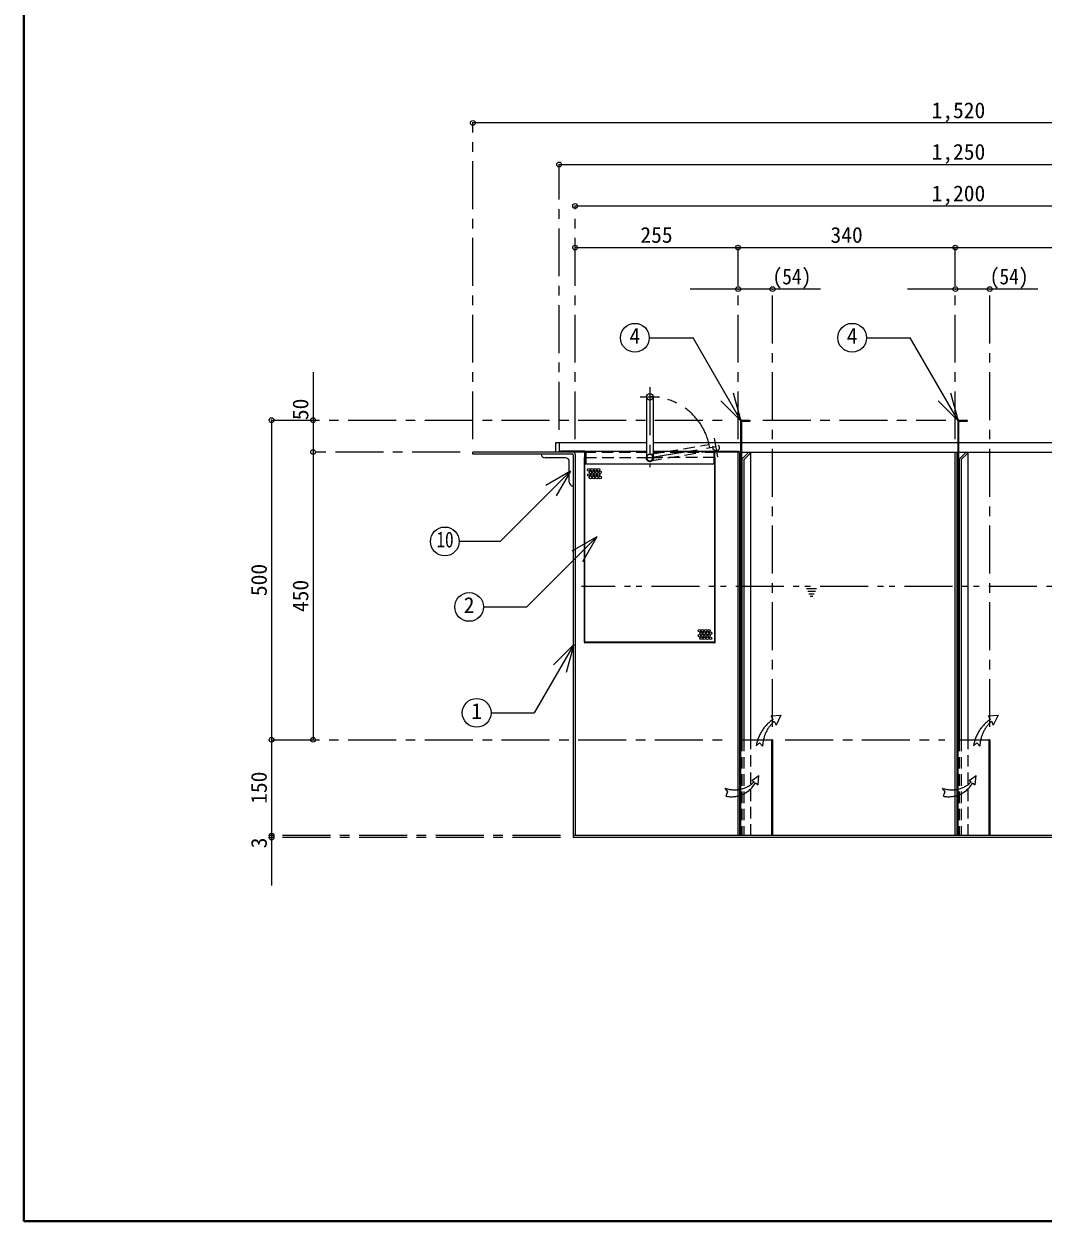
# Model space of a CAD drawing. Units: millimetres at full size, sheet at 1:15; some dimension numbers follow another scale. Extents: x -3137 to 2938, y -2236 to 1979.
# Drawn here: x -3137 to -1542, y -2236 to -363 of the extents above; entities that cross this region are included whole.
import ezdxf
from ezdxf.enums import TextEntityAlignment as Align

# ---------------------------------------------------------------- set-up
doc = ezdxf.new("R2010")
doc.units = ezdxf.units.MM
doc.header["$LTSCALE"] = 15
doc.header["$PDMODE"] = 32
doc.header["$PDSIZE"] = 7.5
for name, pattern in [('CHAIN1', [8, 5, -1, 1, -1]), ('DASHED1', [1.8, 1.2, -0.6]), ('DOUBLE_CHAIN1', [8.8, 5, -1, 0.6, -0.6, 0.6, -1])]:
    doc.linetypes.add(name, pattern=pattern)
doc.layers.add('0-0_ﾚｲﾔ1', color=4, linetype='Continuous', lineweight=9)
doc.styles.add('ＭＳ ゴシック', font='')
doc.styles.get('ＭＳ ゴシック').set_extended_font_data('MS Gothic')

msp = doc.modelspace()

# ---------------------------------------------------------------- linework, layer by layer
at = {"layer": '0-0_ﾚｲﾔ1', "color": 1, "lineweight": 40}
for p, q in [((-3137.36, -2235.57), (-3137.36, 1979.43)), ((2937.64, -2235.57), (-3137.36, -2235.57))]:
    msp.add_line(p, q, dxfattribs=at)
at = {"layer": '0-0_ﾚｲﾔ1', "linetype": 'CHAIN1'}
for p, q in [((-2434.86, -1012.57), (-2434.86, -517.57)), ((-2299.86, -997.57), (-2299.86, -582.57)), ((-2274.86, -1012.57), (-2274.86, -647.57)), ((-2019.86, -1012.57), (-2019.86, -712.57)), ((-1679.86, -1012.57), (-1679.86, -712.57)), ((-1965.86, -1462.57), (-1965.86, -777.57)), ((-1625.86, -1462.57), (-1625.86, -777.57)), ((-2157.86, -931.07), (-2157.86, -1056.07)), ((-2172.86, -946.07), (-2142.86, -946.07)), ((-2749.86, -982.57), (-2034.61, -982.57)), ((-1981.11, -982.57), (-1694.61, -982.57)), ((-2051.68, -1040.41), (-2056.56, -1010.81)), ((-2157.86, -1041.07), (-2049.32, -1023.17)), ((-2454.86, -1032.57), (-2684.86, -1032.57)), ((-2172.86, -1041.07), (-2142.86, -1041.07)), ((-2749.86, -1482.57), (-2036.11, -1482.57)), ((-1945.86, -1482.57), (-1696.11, -1482.57)), ((-2297.86, -1632.57), (-2749.86, -1632.57)), ((-2297.86, -1635.57), (-2749.86, -1635.57))]:
    msp.add_line(p, q, dxfattribs=at)
at = {"layer": '0-0_ﾚｲﾔ1'}
for p, q in [((-914.86, -517.57), (-2434.86, -517.57)), ((-2299.86, -582.57), (-1049.86, -582.57)), ((-1074.86, -647.57), (-2274.86, -647.57)), ((-2274.86, -712.57), (-2019.86, -712.57)), ((-2019.86, -712.57), (-1679.86, -712.57)), ((-1679.86, -712.57), (-1339.86, -712.57)), ((-1890.86, -777.57), (-2094.61, -777.57)), ((-1550.86, -777.57), (-1754.61, -777.57)), ((-2684.86, -907.57), (-2684.86, -1032.57)), ((-2749.86, -982.57), (-2749.86, -1482.57)), ((-2299.86, -1017.57), (-2162.86, -1017.57)), ((-2152.86, -1017.57), (-2016.11, -1017.57)), ((-2014.61, -1017.57), (-1676.11, -1017.57)), ((-1674.61, -1017.57), (-1049.86, -1017.57)), ((-2684.86, -1032.57), (-2684.86, -1482.57)), ((-2259.36, -1031.07), (-2162.86, -1031.07)), ((-2152.86, -1031.07), (-2056.36, -1031.07)), ((-2017.86, -1032.57), (-2016.11, -1032.57)), ((-2014.61, -1032.57), (-1676.11, -1032.57)), ((-1999.86, -1482.57), (-1999.86, -1032.57)), ((-1674.61, -1032.57), (-1339.86, -1032.57)), ((-1659.86, -1482.57), (-1659.86, -1032.57)), ((-2257.86, -1051.07), (-2057.86, -1051.07)), ((-2749.86, -1482.57), (-2749.86, -1632.57)), ((-2749.86, -1632.57), (-2749.86, -1710.57))]:
    msp.add_line(p, q, dxfattribs=at)
at = {"layer": '0-0_ﾚｲﾔ1', "color": 7, "lineweight": 18}
for p, q in [((-2158.72, -853.65), (-2090.27, -853.65)), ((-2015.02, -983.97), (-2090.27, -853.65)), ((-1818.72, -853.65), (-1750.27, -853.65)), ((-1675.02, -983.97), (-1750.27, -853.65)), ((-2162.86, -946.2), (-2162.86, -1041.07)), ((-2152.86, -946.07), (-2152.86, -1041.07)), ((-2015.02, -983.97), (-2046.84, -952.15)), ((-2015.02, -983.97), (-2026.67, -940.51)), ((-1675.02, -983.97), (-1706.84, -952.15)), ((-1675.02, -983.97), (-1686.67, -940.51)), ((-2019.86, -1632.57), (-2019.86, -1032.57)), ((-2017.86, -1032.57), (-2016.86, -1032.57)), ((-2016.86, -1632.57), (-2016.86, -1032.57)), ((-2013.86, -1044.81), (-2013.86, -1482.57)), ((-2012.98, -1042.69), (-2002.86, -1032.57)), ((-2010.86, -1045.43), (-2010.86, -1482.57)), ((-2010.42, -1044.37), (-2000.74, -1034.69)), ((-2002.86, -1032.57), (-2000.74, -1034.69)), ((-1679.86, -1032.57), (-1676.86, -1032.57)), ((-1679.86, -1632.57), (-1679.86, -1032.57)), ((-1676.86, -1632.57), (-1676.86, -1032.57)), ((-1673.86, -1044.81), (-1673.86, -1482.57)), ((-1672.98, -1042.69), (-1662.86, -1032.57)), ((-1670.86, -1045.43), (-1670.86, -1482.57)), ((-1670.42, -1044.37), (-1660.74, -1034.69)), ((-1662.86, -1032.57), (-1660.74, -1034.69)), ((-2281.82, -1062.17), (-2391.95, -1172.3)), ((-2281.82, -1062.17), (-2320.79, -1084.67)), ((-2281.82, -1062.17), (-2304.32, -1101.14)), ((-2391.95, -1172.3), (-2456.23, -1172.3)), ((-2240.74, -1165.14), (-2350.41, -1274.8)), ((-2240.74, -1165.14), (-2279.72, -1187.64)), ((-2240.74, -1165.14), (-2263.24, -1204.11)), ((-2418.16, -1274.8), (-2350.41, -1274.8)), ((-2277, -1333.76), (-2338.66, -1440.56)), ((-2277, -1333.76), (-2308.82, -1365.58)), ((-2277, -1333.76), (-2288.65, -1377.23)), ((-2406.33, -1440.56), (-2338.66, -1440.56)), ((-2016.11, -1482.57), (-2016.11, -1632.57)), ((-2014.61, -1482.57), (-1967.36, -1482.57)), ((-1676.11, -1482.57), (-1676.11, -1632.57)), ((-1674.61, -1482.57), (-1627.36, -1482.57))]:
    msp.add_line(p, q, dxfattribs=at)
at = {"layer": '0-0_ﾚｲﾔ1', "color": 5, "lineweight": 25}
for p, q in [((-2016.11, -984.07), (-2016.11, -1482.57)), ((-2014.61, -982.57), (-2001.11, -982.57)), ((-2014.61, -984.82), (-2014.61, -1482.57)), ((-2013.86, -984.07), (-2001.11, -984.07)), ((-2001.11, -982.57), (-2001.11, -984.07)), ((-1676.11, -984.07), (-1676.11, -1482.57)), ((-1674.61, -982.57), (-1661.11, -982.57)), ((-1674.61, -984.82), (-1674.61, -1482.57)), ((-1673.86, -984.07), (-1661.11, -984.07)), ((-1661.11, -982.57), (-1661.11, -984.07)), ((-2299.86, -1017.57), (-2299.86, -1032.57)), ((-2434.86, -1035.57), (-2434.86, -1032.57)), ((-2260.11, -1032.57), (-2434.86, -1032.57)), ((-2279.36, -1035.57), (-2434.86, -1035.57)), ((-2289.86, -1041.57), (-2321.86, -1041.57)), ((-2297.86, -1031.07), (-2297.86, -1032.57)), ((-2259.36, -1031.07), (-2297.86, -1031.07)), ((-2283.86, -1079.57), (-2283.86, -1047.57)), ((-2277.86, -1037.07), (-2277.86, -1635.57)), ((-2274.86, -1035.57), (-2274.86, -1632.57)), ((-2260.36, -1041.07), (-2259.36, -1041.07)), ((-2260.36, -1330.07), (-2260.36, -1041.07)), ((-2259.36, -1329.57), (-2259.36, -1033.32)), ((-2257.86, -1032.57), (-2257.86, -1051.07)), ((-2057.86, -1032.57), (-2057.86, -1051.07)), ((-2056.36, -1031.07), (-2017.86, -1031.07)), ((-2056.36, -1329.57), (-2056.36, -1033.32)), ((-2056.36, -1041.07), (-2055.36, -1041.07)), ((-2017.86, -1032.57), (-2055.61, -1032.57)), ((-2055.36, -1330.07), (-2055.36, -1041.07)), ((-2017.86, -1032.57), (-2017.86, -1031.07)), ((-2259.36, -1051.07), (-2257.86, -1051.07)), ((-2057.86, -1051.07), (-2056.36, -1051.07)), ((-2056.36, -1331.07), (-2259.36, -1331.07)), ((-2056.86, -1330.07), (-2258.86, -1330.07)), ((-2014.61, -1482.57), (-2016.11, -1482.57)), ((-1965.86, -1482.57), (-1965.86, -1632.57)), ((-1674.61, -1482.57), (-1676.11, -1482.57)), ((-1625.86, -1482.57), (-1625.86, -1632.57)), ((-1071.86, -1632.57), (-2277.86, -1632.57)), ((-1071.86, -1635.57), (-2277.86, -1635.57))]:
    msp.add_line(p, q, dxfattribs=at)
at = {"layer": '0-0_ﾚｲﾔ1', "linetype": 'DASHED1'}
for p, q in [((-2158.67, -1036.14), (-2064.94, -1020.68)), ((-2260.11, -1032.57), (-2162.86, -1032.57)), ((-2259.36, -1041.07), (-2172.86, -1041.07)), ((-2157.05, -1046), (-2063.31, -1030.55)), ((-2152.86, -1032.57), (-2055.61, -1032.57)), ((-2056.36, -1041.07), (-2142.86, -1041.07)), ((-2014.61, -1482.57), (-2014.61, -1632.57)), ((-2013.86, -1482.57), (-2013.86, -1632.57)), ((-2010.86, -1482.57), (-2010.86, -1632.57)), ((-1999.86, -1632.57), (-1999.86, -1482.57)), ((-1674.61, -1482.57), (-1674.61, -1632.57)), ((-1673.86, -1482.57), (-1673.86, -1632.57)), ((-1670.86, -1482.57), (-1670.86, -1632.57)), ((-1659.86, -1632.57), (-1659.86, -1482.57))]:
    msp.add_line(p, q, dxfattribs=at)
at = {"layer": '0-0_ﾚｲﾔ1', "linetype": 'DOUBLE_CHAIN1'}
for p, q in [((-1288.36, -1242.57), (-2264.86, -1242.57)), ((-1896.86, -1246.57), (-1912.86, -1246.57)), ((-1898.86, -1250.57), (-1910.86, -1250.57)), ((-1900.86, -1254.57), (-1908.86, -1254.57)), ((-1902.86, -1258.57), (-1906.86, -1258.57)), ((-1964.93, -1450.79), (-1967.98, -1445.04)), ((-1963.26, -1453.57), (-1960.39, -1459.75)), ((-1624.93, -1450.79), (-1627.98, -1445.04)), ((-1623.26, -1453.57), (-1620.39, -1459.75)), ((-1998.22, -1546.19), (-1987.05, -1538.55)), ((-1998.22, -1546.19), (-1994.75, -1548.59)), ((-1992.71, -1550), (-1988.54, -1552.89)), ((-1988.54, -1552.89), (-1987.05, -1538.55)), ((-1658.22, -1546.19), (-1647.05, -1538.55)), ((-1658.22, -1546.19), (-1654.75, -1548.59)), ((-1652.71, -1550), (-1648.54, -1552.89)), ((-1648.54, -1552.89), (-1647.05, -1538.55))]:
    msp.add_line(p, q, dxfattribs=at)
at = {"layer": '0-0_ﾚｲﾔ1', "color": 5, "lineweight": 25}
for points in [[(-2304.86, -1032.57), (-2304.86, -1017.57), (-2299.86, -1017.57)], [(-1965.86, -1482.57), (-1967.36, -1482.57), (-1967.36, -1632.57)], [(-1625.86, -1482.57), (-1627.36, -1482.57), (-1627.36, -1632.57)]]:
    msp.add_lwpolyline(points, dxfattribs=at)
at = {"layer": '0-0_ﾚｲﾔ1', "linetype": 'DOUBLE_CHAIN1'}
for points in [[(-1967.98, -1445.04), (-1952.81, -1444.13), (-1960.39, -1459.75)], [(-1627.98, -1445.04), (-1612.81, -1444.13), (-1620.39, -1459.75)], [(-1991.33, -1492.22), (-1986.21, -1487.22), (-1981.46, -1492.5)], [(-1651.33, -1492.22), (-1646.21, -1487.22), (-1641.46, -1492.5)], [(-2040.62, -1558.12), (-2036.35, -1563.98), (-2038.78, -1570.8)], [(-1700.62, -1558.12), (-1696.35, -1563.98), (-1698.78, -1570.8)]]:
    msp.add_lwpolyline(points, dxfattribs=at)
at = {"layer": '0-0_ﾚｲﾔ1', "color": 7, "lineweight": 18}
for centre in [(-2181.22, -853.65), (-1841.22, -853.65), (-2478.73, -1172.3), (-2440.66, -1274.8), (-2428.83, -1440.56)]:
    msp.add_circle(centre, 22.5, dxfattribs=at)
at = {"layer": '0-0_ﾚｲﾔ1', "color": 5, "lineweight": 25}
msp.add_circle((-2157.86, -946.07), 5, dxfattribs=at)
at = {"layer": '0-0_ﾚｲﾔ1', "linetype": 'DASHED1'}
msp.add_circle((-2054.12, -1025.61), 5, dxfattribs=at)
at = {"layer": '0-0_ﾚｲﾔ1'}
for centre in [(-2253.22, -1060.33), (-2253.22, -1068.33), (-2250.72, -1064.33), (-2248.22, -1060.33), (-2248.22, -1068.33), (-2245.72, -1064.33), (-2243.22, -1060.33), (-2243.22, -1068.33), (-2240.72, -1064.33), (-2238.22, -1060.33), (-2238.22, -1068.33), (-2235.72, -1064.33), (-2250.72, -1072.33), (-2245.72, -1072.33), (-2240.72, -1072.33), (-2235.72, -1072.33), (-2080.22, -1311.87), (-2075.22, -1311.87), (-2070.22, -1311.87), (-2065.22, -1311.87), (-2080.22, -1319.87), (-2077.72, -1315.87), (-2077.72, -1323.87), (-2075.22, -1319.87), (-2072.72, -1315.87), (-2072.72, -1323.87), (-2070.22, -1319.87), (-2067.72, -1315.87), (-2067.72, -1323.87), (-2065.22, -1319.87), (-2062.72, -1315.87), (-2062.72, -1323.87)]:
    msp.add_circle(centre, 2, dxfattribs=at)
at = {"layer": '0-0_ﾚｲﾔ1', "linetype": 'CHAIN1'}
msp.add_arc((-2157.86, -1041.07), 95, 9.36346, 90, dxfattribs=at)
at = {"layer": '0-0_ﾚｲﾔ1', "color": 5, "lineweight": 25}
for centre, radius, start, end in [((-2014.61, -984.07), 1.5, 90, 180), ((-2013.86, -984.82), 0.75, 90, 180), ((-1674.61, -984.07), 1.5, 90, 180), ((-1673.86, -984.82), 0.75, 90, 180), ((-2321.86, -1035.57), 6, 180, 270), ((-2289.86, -1047.57), 6, 0, 90), ((-2279.36, -1037.07), 1.5, 0, 90), ((-2277.86, -1035.57), 3, 0, 90), ((-2260.11, -1033.32), 0.75, 0, 90), ((-2259.36, -1032.57), 1.5, 0, 90), ((-2056.36, -1032.57), 1.5, 90, 180), ((-2055.61, -1033.32), 0.75, 90, 180), ((-2277.86, -1079.57), 6, 180, 270), ((-2258.86, -1329.57), 0.5, 180, 270), ((-2056.86, -1329.57), 0.5, 270, 0), ((-2259.36, -1330.07), 1, 180, 270), ((-2056.36, -1330.07), 1, 270, 0)]:
    msp.add_arc(centre, radius, start, end, dxfattribs=at)
at = {"layer": '0-0_ﾚｲﾔ1', "linetype": 'DASHED1'}
for radius, start, end in [(6, 180, 0), (5, 0, 180)]:
    msp.add_arc((-2157.86, -1041.07), radius, start, end, dxfattribs=at)
at = {"layer": '0-0_ﾚｲﾔ1', "color": 7, "lineweight": 18}
for centre, radius, start, end in [((-2157.86, -1041.07), 5, 180, 0), ((-2010.86, -1044.81), 3, 135, 180), ((-2009.36, -1045.43), 1.5, 135, 180), ((-1670.86, -1044.81), 3, 135, 180), ((-1669.36, -1045.43), 1.5, 135, 180)]:
    msp.add_arc(centre, radius, start, end, dxfattribs=at)
at = {"layer": '0-0_ﾚｲﾔ1', "linetype": 'DOUBLE_CHAIN1'}
for centre, radius, start, end in [((-1930.5, -1501.86), 61.59, 123.98307, 170.99646), ((-1925.2, -1495.08), 56.31, 132.51176, 177.36854), ((-1590.5, -1501.86), 61.59, 123.98307, 170.99646), ((-1585.2, -1495.08), 56.31, 132.51176, 177.36854), ((-2025.21, -1517.17), 43.76, 249.37581, 314.10079), ((-2029.94, -1528.96), 42.76, 258.06872, 330.51954), ((-1685.21, -1517.17), 43.76, 249.37581, 314.10079), ((-1689.94, -1528.96), 42.76, 258.06872, 330.51954)]:
    msp.add_arc(centre, radius, start, end, dxfattribs=at)
at = {"layer": '0-0_ﾚｲﾔ1', "color": 1}
for p in [(-2434.86, -517.57), (-2299.86, -582.57), (-2274.86, -647.57), (-2274.86, -712.57), (-2019.86, -712.57), (-1679.86, -712.57), (-2019.61, -777.57), (-1965.86, -777.57), (-1679.61, -777.57), (-1625.86, -777.57), (-2749.86, -982.57), (-2684.86, -982.57), (-2684.86, -1032.57), (-2749.86, -1482.57), (-2684.86, -1482.57), (-2749.86, -1632.57), (-2749.86, -1635.57)]:
    msp.add_point(p, dxfattribs=at)

# ---------------------------------------------------------------- texts
at = {"layer": '0-0_ﾚｲﾔ1', "color": 7, "style": 'ＭＳ ゴシック'}
for s, p in [('1,520', (-1717.05, -517.57)), ('1,250', (-1717.05, -582.57)), ('1,200', (-1717.05, -647.57)), ('255', (-2172.67, -712.57)), ('340', (-1875.17, -712.57)), ('4', (-2189.66, -870.53)), ('4', (-1849.66, -870.53)), ('2', (-2449.1, -1291.67)), ('1', (-2437.26, -1457.43))]:
    msp.add_text(s, height=24.74, dxfattribs=at).set_placement(p, align=Align.BOTTOM_LEFT)
for s, width, p in [('(54)', 0.9, (-1965.86, -777.57)), ('(54)', 0.9, (-1625.86, -777.57)), ('10', 0.8, (-2491.85, -1189.17))]:
    msp.add_text(s, height=24.74, dxfattribs=dict(at, width=width)).set_placement(p, align=Align.BOTTOM_LEFT)
for s, p in [('50', (-2684.86, -982.57)), ('500', (-2749.86, -1257.88)), ('450', (-2684.86, -1282.88)), ('150', (-2749.86, -1582.88)), ('3', (-2749.86, -1652.44))]:
    msp.add_text(s, height=24.74, rotation=90, dxfattribs=at).set_placement(p, align=Align.BOTTOM_LEFT)

doc.saveas('drawing.dxf')
